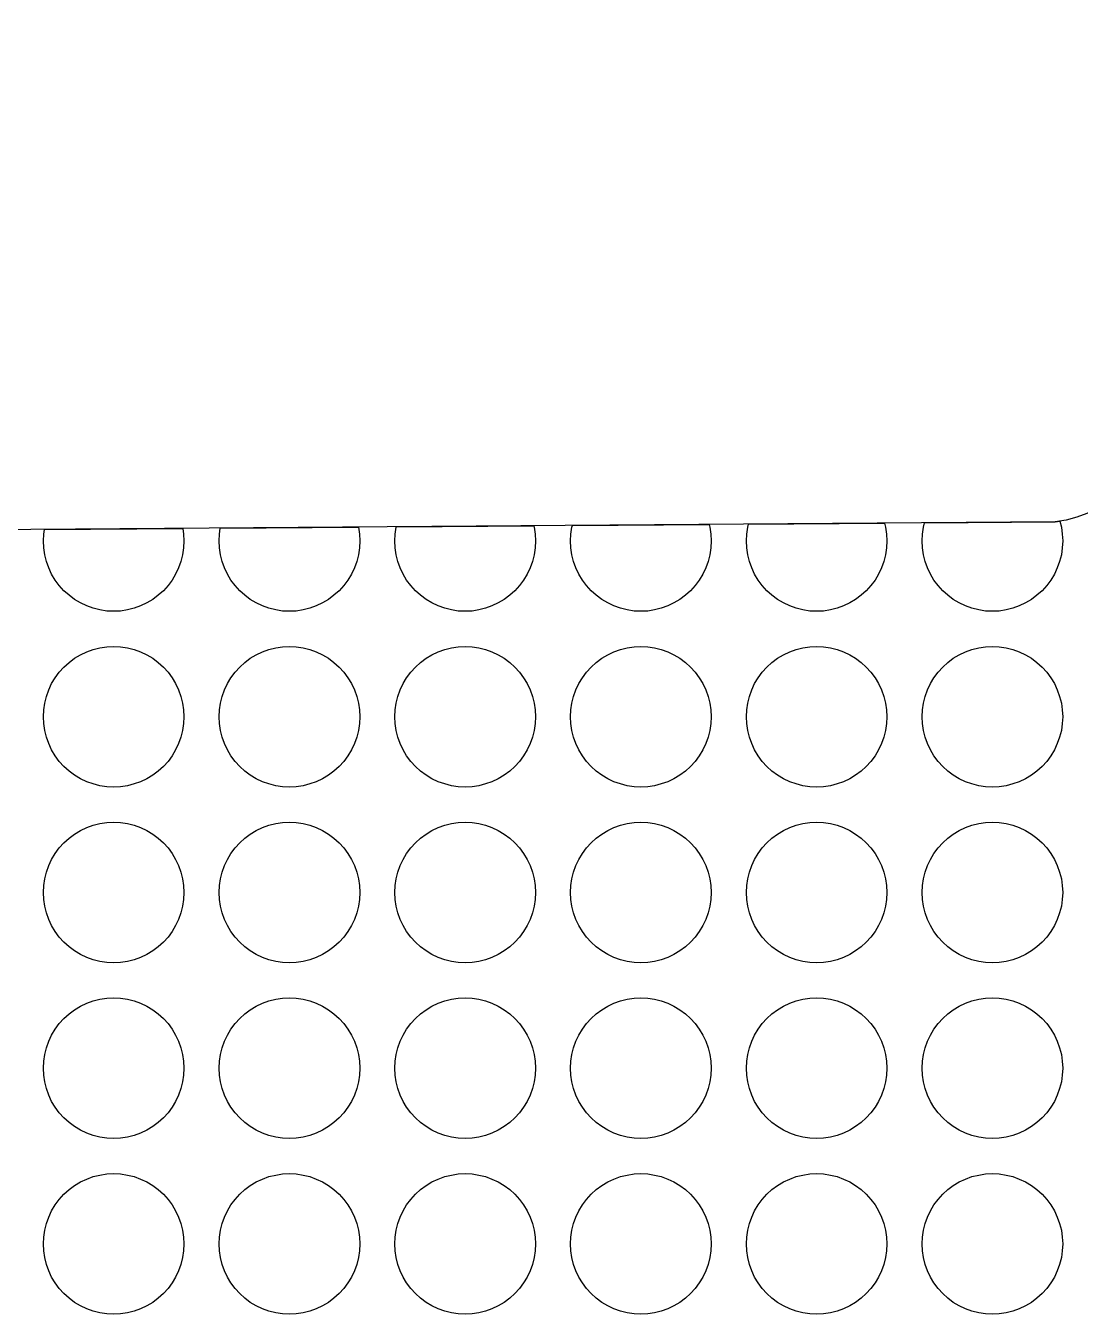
# Model space of a CAD drawing. Header units: millimetres. Extents: x -41 to 93, y -13 to 82.
# Drawn here: x 25.57 to 40.57, y 63.7 to 82.03 of the extents above; entities that cross this region are included whole.
import ezdxf

# ---------------------------------------------------------------- set-up
doc = ezdxf.new("R2010")
doc.units = ezdxf.units.MM
doc.layers.add('background', color=7, linetype='Continuous')
doc.layers.add('outline_2', color=3, linetype='Continuous')

msp = doc.modelspace()

# ---------------------------------------------------------------- linework, layer by layer
at = {"layer": 'background'}
for points in [[(40.211, 74.971), (40.277, 74.981), (40.3, 74.893), (40.314, 74.796), (40.319, 74.698), (40.314, 74.6), (40.3, 74.503), (40.276, 74.407), (40.243, 74.315), (40.201, 74.226), (40.15, 74.142), (40.092, 74.063), (40.026, 73.991), (39.953, 73.925), (39.874, 73.866), (39.79, 73.816), (39.701, 73.774), (39.609, 73.741), (39.514, 73.717), (39.417, 73.702), (39.319, 73.698), (39.221, 73.702), (39.124, 73.717), (39.028, 73.741), (38.936, 73.774), (38.847, 73.816), (38.763, 73.866), (38.684, 73.925), (38.612, 73.991), (38.546, 74.063), (38.487, 74.142), (38.437, 74.226), (38.395, 74.315), (38.362, 74.407), (38.338, 74.503), (38.324, 74.6), (38.319, 74.698), (38.324, 74.796), (38.338, 74.893), (38.354, 74.956)], [(27.802, 74.876), (27.814, 74.796), (27.819, 74.698), (27.814, 74.6), (27.8, 74.503), (27.776, 74.407), (27.743, 74.315), (27.701, 74.226), (27.65, 74.142), (27.592, 74.063), (27.526, 73.991), (27.453, 73.925), (27.374, 73.866), (27.29, 73.816), (27.201, 73.774), (27.109, 73.741), (27.014, 73.717), (26.917, 73.702), (26.819, 73.698), (26.721, 73.702), (26.624, 73.717), (26.528, 73.741), (26.436, 73.774), (26.347, 73.816), (26.263, 73.866), (26.184, 73.925), (26.112, 73.991), (26.046, 74.063), (25.987, 74.142), (25.937, 74.226), (25.895, 74.315), (25.862, 74.407), (25.838, 74.503), (25.824, 74.6), (25.819, 74.698), (25.824, 74.796), (25.833, 74.861)], [(30.299, 74.895), (30.3, 74.893), (30.314, 74.796), (30.319, 74.698), (30.314, 74.6), (30.3, 74.503), (30.276, 74.407), (30.243, 74.315), (30.201, 74.226), (30.15, 74.142), (30.092, 74.063), (30.026, 73.991), (29.953, 73.925), (29.874, 73.866), (29.79, 73.816), (29.701, 73.774), (29.609, 73.741), (29.514, 73.717), (29.417, 73.702), (29.319, 73.698), (29.221, 73.702), (29.124, 73.717), (29.028, 73.741), (28.936, 73.774), (28.847, 73.816), (28.763, 73.866), (28.684, 73.925), (28.612, 73.991), (28.546, 74.063), (28.487, 74.142), (28.437, 74.226), (28.395, 74.315), (28.362, 74.407), (28.338, 74.503), (28.324, 74.6), (28.319, 74.698), (28.324, 74.796), (28.336, 74.88)], [(32.794, 74.914), (32.8, 74.893), (32.814, 74.796), (32.819, 74.698), (32.814, 74.6), (32.8, 74.503), (32.776, 74.407), (32.743, 74.315), (32.701, 74.226), (32.65, 74.142), (32.592, 74.063), (32.526, 73.991), (32.453, 73.925), (32.374, 73.866), (32.29, 73.816), (32.201, 73.774), (32.109, 73.741), (32.014, 73.717), (31.917, 73.702), (31.819, 73.698), (31.721, 73.702), (31.624, 73.717), (31.528, 73.741), (31.436, 73.774), (31.347, 73.816), (31.263, 73.866), (31.184, 73.925), (31.112, 73.991), (31.046, 74.063), (30.987, 74.142), (30.937, 74.226), (30.895, 74.315), (30.862, 74.407), (30.838, 74.503), (30.824, 74.6), (30.819, 74.698), (30.824, 74.796), (30.838, 74.893), (30.84, 74.899)], [(35.289, 74.933), (35.3, 74.893), (35.314, 74.796), (35.319, 74.698), (35.314, 74.6), (35.3, 74.503), (35.276, 74.407), (35.243, 74.315), (35.201, 74.226), (35.15, 74.142), (35.092, 74.063), (35.026, 73.991), (34.953, 73.925), (34.874, 73.866), (34.79, 73.816), (34.701, 73.774), (34.609, 73.741), (34.514, 73.717), (34.417, 73.702), (34.319, 73.698), (34.221, 73.702), (34.124, 73.717), (34.028, 73.741), (33.936, 73.774), (33.847, 73.816), (33.763, 73.866), (33.684, 73.925), (33.612, 73.991), (33.546, 74.063), (33.487, 74.142), (33.437, 74.226), (33.395, 74.315), (33.362, 74.407), (33.338, 74.503), (33.324, 74.6), (33.319, 74.698), (33.324, 74.796), (33.338, 74.893), (33.344, 74.918)], [(37.785, 74.952), (37.8, 74.893), (37.814, 74.796), (37.819, 74.698), (37.814, 74.6), (37.8, 74.503), (37.776, 74.407), (37.743, 74.315), (37.701, 74.226), (37.65, 74.142), (37.592, 74.063), (37.526, 73.991), (37.453, 73.925), (37.374, 73.866), (37.29, 73.816), (37.201, 73.774), (37.109, 73.741), (37.014, 73.717), (36.917, 73.702), (36.819, 73.698), (36.721, 73.702), (36.624, 73.717), (36.528, 73.741), (36.436, 73.774), (36.347, 73.816), (36.263, 73.866), (36.184, 73.925), (36.112, 73.991), (36.046, 74.063), (35.987, 74.142), (35.937, 74.226), (35.895, 74.315), (35.862, 74.407), (35.838, 74.503), (35.824, 74.6), (35.819, 74.698), (35.824, 74.796), (35.838, 74.893), (35.849, 74.937)], [(27.819, 72.198), (27.814, 72.1), (27.8, 72.003), (27.776, 71.907), (27.743, 71.815), (27.701, 71.726), (27.65, 71.642), (27.592, 71.563), (27.526, 71.491), (27.453, 71.425), (27.374, 71.366), (27.29, 71.316), (27.201, 71.274), (27.109, 71.241), (27.014, 71.217), (26.917, 71.202), (26.819, 71.198), (26.721, 71.202), (26.624, 71.217), (26.528, 71.241), (26.436, 71.274), (26.347, 71.316), (26.263, 71.366), (26.184, 71.425), (26.112, 71.491), (26.046, 71.563), (25.987, 71.642), (25.937, 71.726), (25.895, 71.815), (25.862, 71.907), (25.838, 72.003), (25.824, 72.1), (25.819, 72.198), (25.824, 72.296), (25.838, 72.393), (25.862, 72.488), (25.895, 72.58), (25.937, 72.669), (25.987, 72.753), (26.046, 72.832), (26.112, 72.905), (26.184, 72.971), (26.263, 73.029), (26.347, 73.08), (26.436, 73.121), (26.528, 73.155), (26.624, 73.178), (26.721, 73.193), (26.819, 73.198), (26.917, 73.193), (27.014, 73.178), (27.109, 73.155), (27.201, 73.121), (27.29, 73.08), (27.374, 73.029), (27.453, 72.971), (27.526, 72.905), (27.592, 72.832), (27.65, 72.753), (27.701, 72.669), (27.743, 72.58), (27.776, 72.488), (27.8, 72.393), (27.814, 72.296)], [(30.319, 72.198), (30.314, 72.1), (30.3, 72.003), (30.276, 71.907), (30.243, 71.815), (30.201, 71.726), (30.15, 71.642), (30.092, 71.563), (30.026, 71.491), (29.953, 71.425), (29.874, 71.366), (29.79, 71.316), (29.701, 71.274), (29.609, 71.241), (29.514, 71.217), (29.417, 71.202), (29.319, 71.198), (29.221, 71.202), (29.124, 71.217), (29.028, 71.241), (28.936, 71.274), (28.847, 71.316), (28.763, 71.366), (28.684, 71.425), (28.612, 71.491), (28.546, 71.563), (28.487, 71.642), (28.437, 71.726), (28.395, 71.815), (28.362, 71.907), (28.338, 72.003), (28.324, 72.1), (28.319, 72.198), (28.324, 72.296), (28.338, 72.393), (28.362, 72.488), (28.395, 72.58), (28.437, 72.669), (28.487, 72.753), (28.546, 72.832), (28.612, 72.905), (28.684, 72.971), (28.763, 73.029), (28.847, 73.08), (28.936, 73.121), (29.028, 73.155), (29.124, 73.178), (29.221, 73.193), (29.319, 73.198), (29.417, 73.193), (29.514, 73.178), (29.609, 73.155), (29.701, 73.121), (29.79, 73.08), (29.874, 73.029), (29.953, 72.971), (30.026, 72.905), (30.092, 72.832), (30.15, 72.753), (30.201, 72.669), (30.243, 72.58), (30.276, 72.488), (30.3, 72.393), (30.314, 72.296)], [(32.819, 72.198), (32.814, 72.1), (32.8, 72.003), (32.776, 71.907), (32.743, 71.815), (32.701, 71.726), (32.65, 71.642), (32.592, 71.563), (32.526, 71.491), (32.453, 71.425), (32.374, 71.366), (32.29, 71.316), (32.201, 71.274), (32.109, 71.241), (32.014, 71.217), (31.917, 71.202), (31.819, 71.198), (31.721, 71.202), (31.624, 71.217), (31.528, 71.241), (31.436, 71.274), (31.347, 71.316), (31.263, 71.366), (31.184, 71.425), (31.112, 71.491), (31.046, 71.563), (30.987, 71.642), (30.937, 71.726), (30.895, 71.815), (30.862, 71.907), (30.838, 72.003), (30.824, 72.1), (30.819, 72.198), (30.824, 72.296), (30.838, 72.393), (30.862, 72.488), (30.895, 72.58), (30.937, 72.669), (30.987, 72.753), (31.046, 72.832), (31.112, 72.905), (31.184, 72.971), (31.263, 73.029), (31.347, 73.08), (31.436, 73.121), (31.528, 73.155), (31.624, 73.178), (31.721, 73.193), (31.819, 73.198), (31.917, 73.193), (32.014, 73.178), (32.109, 73.155), (32.201, 73.121), (32.29, 73.08), (32.374, 73.029), (32.453, 72.971), (32.526, 72.905), (32.592, 72.832), (32.65, 72.753), (32.701, 72.669), (32.743, 72.58), (32.776, 72.488), (32.8, 72.393), (32.814, 72.296)], [(35.319, 72.198), (35.314, 72.1), (35.3, 72.003), (35.276, 71.907), (35.243, 71.815), (35.201, 71.726), (35.15, 71.642), (35.092, 71.563), (35.026, 71.491), (34.953, 71.425), (34.874, 71.366), (34.79, 71.316), (34.701, 71.274), (34.609, 71.241), (34.514, 71.217), (34.417, 71.202), (34.319, 71.198), (34.221, 71.202), (34.124, 71.217), (34.028, 71.241), (33.936, 71.274), (33.847, 71.316), (33.763, 71.366), (33.684, 71.425), (33.612, 71.491), (33.546, 71.563), (33.487, 71.642), (33.437, 71.726), (33.395, 71.815), (33.362, 71.907), (33.338, 72.003), (33.324, 72.1), (33.319, 72.198), (33.324, 72.296), (33.338, 72.393), (33.362, 72.488), (33.395, 72.58), (33.437, 72.669), (33.487, 72.753), (33.546, 72.832), (33.612, 72.905), (33.684, 72.971), (33.763, 73.029), (33.847, 73.08), (33.936, 73.121), (34.028, 73.155), (34.124, 73.178), (34.221, 73.193), (34.319, 73.198), (34.417, 73.193), (34.514, 73.178), (34.609, 73.155), (34.701, 73.121), (34.79, 73.08), (34.874, 73.029), (34.953, 72.971), (35.026, 72.905), (35.092, 72.832), (35.15, 72.753), (35.201, 72.669), (35.243, 72.58), (35.276, 72.488), (35.3, 72.393), (35.314, 72.296)], [(37.819, 72.198), (37.814, 72.1), (37.8, 72.003), (37.776, 71.907), (37.743, 71.815), (37.701, 71.726), (37.65, 71.642), (37.592, 71.563), (37.526, 71.491), (37.453, 71.425), (37.374, 71.366), (37.29, 71.316), (37.201, 71.274), (37.109, 71.241), (37.014, 71.217), (36.917, 71.202), (36.819, 71.198), (36.721, 71.202), (36.624, 71.217), (36.528, 71.241), (36.436, 71.274), (36.347, 71.316), (36.263, 71.366), (36.184, 71.425), (36.112, 71.491), (36.046, 71.563), (35.987, 71.642), (35.937, 71.726), (35.895, 71.815), (35.862, 71.907), (35.838, 72.003), (35.824, 72.1), (35.819, 72.198), (35.824, 72.296), (35.838, 72.393), (35.862, 72.488), (35.895, 72.58), (35.937, 72.669), (35.987, 72.753), (36.046, 72.832), (36.112, 72.905), (36.184, 72.971), (36.263, 73.029), (36.347, 73.08), (36.436, 73.121), (36.528, 73.155), (36.624, 73.178), (36.721, 73.193), (36.819, 73.198), (36.917, 73.193), (37.014, 73.178), (37.109, 73.155), (37.201, 73.121), (37.29, 73.08), (37.374, 73.029), (37.453, 72.971), (37.526, 72.905), (37.592, 72.832), (37.65, 72.753), (37.701, 72.669), (37.743, 72.58), (37.776, 72.488), (37.8, 72.393), (37.814, 72.296)], [(40.319, 72.198), (40.314, 72.1), (40.3, 72.003), (40.276, 71.907), (40.243, 71.815), (40.201, 71.726), (40.15, 71.642), (40.092, 71.563), (40.026, 71.491), (39.953, 71.425), (39.874, 71.366), (39.79, 71.316), (39.701, 71.274), (39.609, 71.241), (39.514, 71.217), (39.417, 71.202), (39.319, 71.198), (39.221, 71.202), (39.124, 71.217), (39.028, 71.241), (38.936, 71.274), (38.847, 71.316), (38.763, 71.366), (38.684, 71.425), (38.612, 71.491), (38.546, 71.563), (38.487, 71.642), (38.437, 71.726), (38.395, 71.815), (38.362, 71.907), (38.338, 72.003), (38.324, 72.1), (38.319, 72.198), (38.324, 72.296), (38.338, 72.393), (38.362, 72.488), (38.395, 72.58), (38.437, 72.669), (38.487, 72.753), (38.546, 72.832), (38.612, 72.905), (38.684, 72.971), (38.763, 73.029), (38.847, 73.08), (38.936, 73.121), (39.028, 73.155), (39.124, 73.178), (39.221, 73.193), (39.319, 73.198), (39.417, 73.193), (39.514, 73.178), (39.609, 73.155), (39.701, 73.121), (39.79, 73.08), (39.874, 73.029), (39.953, 72.971), (40.026, 72.905), (40.092, 72.832), (40.15, 72.753), (40.201, 72.669), (40.243, 72.58), (40.276, 72.488), (40.3, 72.393), (40.314, 72.296)], [(27.819, 69.698), (27.814, 69.6), (27.8, 69.503), (27.776, 69.407), (27.743, 69.315), (27.701, 69.226), (27.65, 69.142), (27.592, 69.063), (27.526, 68.991), (27.453, 68.925), (27.374, 68.866), (27.29, 68.816), (27.201, 68.774), (27.109, 68.741), (27.014, 68.717), (26.917, 68.702), (26.819, 68.698), (26.721, 68.702), (26.624, 68.717), (26.528, 68.741), (26.436, 68.774), (26.347, 68.816), (26.263, 68.866), (26.184, 68.925), (26.112, 68.991), (26.046, 69.063), (25.987, 69.142), (25.937, 69.226), (25.895, 69.315), (25.862, 69.407), (25.838, 69.503), (25.824, 69.6), (25.819, 69.698), (25.824, 69.796), (25.838, 69.893), (25.862, 69.988), (25.895, 70.08), (25.937, 70.169), (25.987, 70.253), (26.046, 70.332), (26.112, 70.405), (26.184, 70.471), (26.263, 70.529), (26.347, 70.58), (26.436, 70.621), (26.528, 70.655), (26.624, 70.678), (26.721, 70.693), (26.819, 70.698), (26.917, 70.693), (27.014, 70.678), (27.109, 70.655), (27.201, 70.621), (27.29, 70.58), (27.374, 70.529), (27.453, 70.471), (27.526, 70.405), (27.592, 70.332), (27.65, 70.253), (27.701, 70.169), (27.743, 70.08), (27.776, 69.988), (27.8, 69.893), (27.814, 69.796)], [(30.319, 69.698), (30.314, 69.6), (30.3, 69.503), (30.276, 69.407), (30.243, 69.315), (30.201, 69.226), (30.15, 69.142), (30.092, 69.063), (30.026, 68.991), (29.953, 68.925), (29.874, 68.866), (29.79, 68.816), (29.701, 68.774), (29.609, 68.741), (29.514, 68.717), (29.417, 68.702), (29.319, 68.698), (29.221, 68.702), (29.124, 68.717), (29.028, 68.741), (28.936, 68.774), (28.847, 68.816), (28.763, 68.866), (28.684, 68.925), (28.612, 68.991), (28.546, 69.063), (28.487, 69.142), (28.437, 69.226), (28.395, 69.315), (28.362, 69.407), (28.338, 69.503), (28.324, 69.6), (28.319, 69.698), (28.324, 69.796), (28.338, 69.893), (28.362, 69.988), (28.395, 70.08), (28.437, 70.169), (28.487, 70.253), (28.546, 70.332), (28.612, 70.405), (28.684, 70.471), (28.763, 70.529), (28.847, 70.58), (28.936, 70.621), (29.028, 70.655), (29.124, 70.678), (29.221, 70.693), (29.319, 70.698), (29.417, 70.693), (29.514, 70.678), (29.609, 70.655), (29.701, 70.621), (29.79, 70.58), (29.874, 70.529), (29.953, 70.471), (30.026, 70.405), (30.092, 70.332), (30.15, 70.253), (30.201, 70.169), (30.243, 70.08), (30.276, 69.988), (30.3, 69.893), (30.314, 69.796)], [(32.819, 69.698), (32.814, 69.6), (32.8, 69.503), (32.776, 69.407), (32.743, 69.315), (32.701, 69.226), (32.65, 69.142), (32.592, 69.063), (32.526, 68.991), (32.453, 68.925), (32.374, 68.866), (32.29, 68.816), (32.201, 68.774), (32.109, 68.741), (32.014, 68.717), (31.917, 68.702), (31.819, 68.698), (31.721, 68.702), (31.624, 68.717), (31.528, 68.741), (31.436, 68.774), (31.347, 68.816), (31.263, 68.866), (31.184, 68.925), (31.112, 68.991), (31.046, 69.063), (30.987, 69.142), (30.937, 69.226), (30.895, 69.315), (30.862, 69.407), (30.838, 69.503), (30.824, 69.6), (30.819, 69.698), (30.824, 69.796), (30.838, 69.893), (30.862, 69.988), (30.895, 70.08), (30.937, 70.169), (30.987, 70.253), (31.046, 70.332), (31.112, 70.405), (31.184, 70.471), (31.263, 70.529), (31.347, 70.58), (31.436, 70.621), (31.528, 70.655), (31.624, 70.678), (31.721, 70.693), (31.819, 70.698), (31.917, 70.693), (32.014, 70.678), (32.109, 70.655), (32.201, 70.621), (32.29, 70.58), (32.374, 70.529), (32.453, 70.471), (32.526, 70.405), (32.592, 70.332), (32.65, 70.253), (32.701, 70.169), (32.743, 70.08), (32.776, 69.988), (32.8, 69.893), (32.814, 69.796)], [(35.319, 69.698), (35.314, 69.6), (35.3, 69.503), (35.276, 69.407), (35.243, 69.315), (35.201, 69.226), (35.15, 69.142), (35.092, 69.063), (35.026, 68.991), (34.953, 68.925), (34.874, 68.866), (34.79, 68.816), (34.701, 68.774), (34.609, 68.741), (34.514, 68.717), (34.417, 68.702), (34.319, 68.698), (34.221, 68.702), (34.124, 68.717), (34.028, 68.741), (33.936, 68.774), (33.847, 68.816), (33.763, 68.866), (33.684, 68.925), (33.612, 68.991), (33.546, 69.063), (33.487, 69.142), (33.437, 69.226), (33.395, 69.315), (33.362, 69.407), (33.338, 69.503), (33.324, 69.6), (33.319, 69.698), (33.324, 69.796), (33.338, 69.893), (33.362, 69.988), (33.395, 70.08), (33.437, 70.169), (33.487, 70.253), (33.546, 70.332), (33.612, 70.405), (33.684, 70.471), (33.763, 70.529), (33.847, 70.58), (33.936, 70.621), (34.028, 70.655), (34.124, 70.678), (34.221, 70.693), (34.319, 70.698), (34.417, 70.693), (34.514, 70.678), (34.609, 70.655), (34.701, 70.621), (34.79, 70.58), (34.874, 70.529), (34.953, 70.471), (35.026, 70.405), (35.092, 70.332), (35.15, 70.253), (35.201, 70.169), (35.243, 70.08), (35.276, 69.988), (35.3, 69.893), (35.314, 69.796)], [(37.819, 69.698), (37.814, 69.6), (37.8, 69.503), (37.776, 69.407), (37.743, 69.315), (37.701, 69.226), (37.65, 69.142), (37.592, 69.063), (37.526, 68.991), (37.453, 68.925), (37.374, 68.866), (37.29, 68.816), (37.201, 68.774), (37.109, 68.741), (37.014, 68.717), (36.917, 68.702), (36.819, 68.698), (36.721, 68.702), (36.624, 68.717), (36.528, 68.741), (36.436, 68.774), (36.347, 68.816), (36.263, 68.866), (36.184, 68.925), (36.112, 68.991), (36.046, 69.063), (35.987, 69.142), (35.937, 69.226), (35.895, 69.315), (35.862, 69.407), (35.838, 69.503), (35.824, 69.6), (35.819, 69.698), (35.824, 69.796), (35.838, 69.893), (35.862, 69.988), (35.895, 70.08), (35.937, 70.169), (35.987, 70.253), (36.046, 70.332), (36.112, 70.405), (36.184, 70.471), (36.263, 70.529), (36.347, 70.58), (36.436, 70.621), (36.528, 70.655), (36.624, 70.678), (36.721, 70.693), (36.819, 70.698), (36.917, 70.693), (37.014, 70.678), (37.109, 70.655), (37.201, 70.621), (37.29, 70.58), (37.374, 70.529), (37.453, 70.471), (37.526, 70.405), (37.592, 70.332), (37.65, 70.253), (37.701, 70.169), (37.743, 70.08), (37.776, 69.988), (37.8, 69.893), (37.814, 69.796)], [(40.319, 69.698), (40.314, 69.6), (40.3, 69.503), (40.276, 69.407), (40.243, 69.315), (40.201, 69.226), (40.15, 69.142), (40.092, 69.063), (40.026, 68.991), (39.953, 68.925), (39.874, 68.866), (39.79, 68.816), (39.701, 68.774), (39.609, 68.741), (39.514, 68.717), (39.417, 68.702), (39.319, 68.698), (39.221, 68.702), (39.124, 68.717), (39.028, 68.741), (38.936, 68.774), (38.847, 68.816), (38.763, 68.866), (38.684, 68.925), (38.612, 68.991), (38.546, 69.063), (38.487, 69.142), (38.437, 69.226), (38.395, 69.315), (38.362, 69.407), (38.338, 69.503), (38.324, 69.6), (38.319, 69.698), (38.324, 69.796), (38.338, 69.893), (38.362, 69.988), (38.395, 70.08), (38.437, 70.169), (38.487, 70.253), (38.546, 70.332), (38.612, 70.405), (38.684, 70.471), (38.763, 70.529), (38.847, 70.58), (38.936, 70.621), (39.028, 70.655), (39.124, 70.678), (39.221, 70.693), (39.319, 70.698), (39.417, 70.693), (39.514, 70.678), (39.609, 70.655), (39.701, 70.621), (39.79, 70.58), (39.874, 70.529), (39.953, 70.471), (40.026, 70.405), (40.092, 70.332), (40.15, 70.253), (40.201, 70.169), (40.243, 70.08), (40.276, 69.988), (40.3, 69.893), (40.314, 69.796)], [(27.819, 67.198), (27.814, 67.1), (27.8, 67.003), (27.776, 66.907), (27.743, 66.815), (27.701, 66.726), (27.65, 66.642), (27.592, 66.563), (27.526, 66.491), (27.453, 66.425), (27.374, 66.366), (27.29, 66.316), (27.201, 66.274), (27.109, 66.241), (27.014, 66.217), (26.917, 66.202), (26.819, 66.198), (26.721, 66.202), (26.624, 66.217), (26.528, 66.241), (26.436, 66.274), (26.347, 66.316), (26.263, 66.366), (26.184, 66.425), (26.112, 66.491), (26.046, 66.563), (25.987, 66.642), (25.937, 66.726), (25.895, 66.815), (25.862, 66.907), (25.838, 67.003), (25.824, 67.1), (25.819, 67.198), (25.824, 67.296), (25.838, 67.393), (25.862, 67.488), (25.895, 67.58), (25.937, 67.669), (25.987, 67.753), (26.046, 67.832), (26.112, 67.905), (26.184, 67.971), (26.263, 68.029), (26.347, 68.08), (26.436, 68.121), (26.528, 68.155), (26.624, 68.178), (26.721, 68.193), (26.819, 68.198), (26.917, 68.193), (27.014, 68.178), (27.109, 68.155), (27.201, 68.121), (27.29, 68.08), (27.374, 68.029), (27.453, 67.971), (27.526, 67.905), (27.592, 67.832), (27.65, 67.753), (27.701, 67.669), (27.743, 67.58), (27.776, 67.488), (27.8, 67.393), (27.814, 67.296)], [(30.319, 67.198), (30.314, 67.1), (30.3, 67.003), (30.276, 66.907), (30.243, 66.815), (30.201, 66.726), (30.15, 66.642), (30.092, 66.563), (30.026, 66.491), (29.953, 66.425), (29.874, 66.366), (29.79, 66.316), (29.701, 66.274), (29.609, 66.241), (29.514, 66.217), (29.417, 66.202), (29.319, 66.198), (29.221, 66.202), (29.124, 66.217), (29.028, 66.241), (28.936, 66.274), (28.847, 66.316), (28.763, 66.366), (28.684, 66.425), (28.612, 66.491), (28.546, 66.563), (28.487, 66.642), (28.437, 66.726), (28.395, 66.815), (28.362, 66.907), (28.338, 67.003), (28.324, 67.1), (28.319, 67.198), (28.324, 67.296), (28.338, 67.393), (28.362, 67.488), (28.395, 67.58), (28.437, 67.669), (28.487, 67.753), (28.546, 67.832), (28.612, 67.905), (28.684, 67.971), (28.763, 68.029), (28.847, 68.08), (28.936, 68.121), (29.028, 68.155), (29.124, 68.178), (29.221, 68.193), (29.319, 68.198), (29.417, 68.193), (29.514, 68.178), (29.609, 68.155), (29.701, 68.121), (29.79, 68.08), (29.874, 68.029), (29.953, 67.971), (30.026, 67.905), (30.092, 67.832), (30.15, 67.753), (30.201, 67.669), (30.243, 67.58), (30.276, 67.488), (30.3, 67.393), (30.314, 67.296)], [(32.819, 67.198), (32.814, 67.1), (32.8, 67.003), (32.776, 66.907), (32.743, 66.815), (32.701, 66.726), (32.65, 66.642), (32.592, 66.563), (32.526, 66.491), (32.453, 66.425), (32.374, 66.366), (32.29, 66.316), (32.201, 66.274), (32.109, 66.241), (32.014, 66.217), (31.917, 66.202), (31.819, 66.198), (31.721, 66.202), (31.624, 66.217), (31.528, 66.241), (31.436, 66.274), (31.347, 66.316), (31.263, 66.366), (31.184, 66.425), (31.112, 66.491), (31.046, 66.563), (30.987, 66.642), (30.937, 66.726), (30.895, 66.815), (30.862, 66.907), (30.838, 67.003), (30.824, 67.1), (30.819, 67.198), (30.824, 67.296), (30.838, 67.393), (30.862, 67.488), (30.895, 67.58), (30.937, 67.669), (30.987, 67.753), (31.046, 67.832), (31.112, 67.905), (31.184, 67.971), (31.263, 68.029), (31.347, 68.08), (31.436, 68.121), (31.528, 68.155), (31.624, 68.178), (31.721, 68.193), (31.819, 68.198), (31.917, 68.193), (32.014, 68.178), (32.109, 68.155), (32.201, 68.121), (32.29, 68.08), (32.374, 68.029), (32.453, 67.971), (32.526, 67.905), (32.592, 67.832), (32.65, 67.753), (32.701, 67.669), (32.743, 67.58), (32.776, 67.488), (32.8, 67.393), (32.814, 67.296)], [(35.319, 67.198), (35.314, 67.1), (35.3, 67.003), (35.276, 66.907), (35.243, 66.815), (35.201, 66.726), (35.15, 66.642), (35.092, 66.563), (35.026, 66.491), (34.953, 66.425), (34.874, 66.366), (34.79, 66.316), (34.701, 66.274), (34.609, 66.241), (34.514, 66.217), (34.417, 66.202), (34.319, 66.198), (34.221, 66.202), (34.124, 66.217), (34.028, 66.241), (33.936, 66.274), (33.847, 66.316), (33.763, 66.366), (33.684, 66.425), (33.612, 66.491), (33.546, 66.563), (33.487, 66.642), (33.437, 66.726), (33.395, 66.815), (33.362, 66.907), (33.338, 67.003), (33.324, 67.1), (33.319, 67.198), (33.324, 67.296), (33.338, 67.393), (33.362, 67.488), (33.395, 67.58), (33.437, 67.669), (33.487, 67.753), (33.546, 67.832), (33.612, 67.905), (33.684, 67.971), (33.763, 68.029), (33.847, 68.08), (33.936, 68.121), (34.028, 68.155), (34.124, 68.178), (34.221, 68.193), (34.319, 68.198), (34.417, 68.193), (34.514, 68.178), (34.609, 68.155), (34.701, 68.121), (34.79, 68.08), (34.874, 68.029), (34.953, 67.971), (35.026, 67.905), (35.092, 67.832), (35.15, 67.753), (35.201, 67.669), (35.243, 67.58), (35.276, 67.488), (35.3, 67.393), (35.314, 67.296)], [(37.819, 67.198), (37.814, 67.1), (37.8, 67.003), (37.776, 66.907), (37.743, 66.815), (37.701, 66.726), (37.65, 66.642), (37.592, 66.563), (37.526, 66.491), (37.453, 66.425), (37.374, 66.366), (37.29, 66.316), (37.201, 66.274), (37.109, 66.241), (37.014, 66.217), (36.917, 66.202), (36.819, 66.198), (36.721, 66.202), (36.624, 66.217), (36.528, 66.241), (36.436, 66.274), (36.347, 66.316), (36.263, 66.366), (36.184, 66.425), (36.112, 66.491), (36.046, 66.563), (35.987, 66.642), (35.937, 66.726), (35.895, 66.815), (35.862, 66.907), (35.838, 67.003), (35.824, 67.1), (35.819, 67.198), (35.824, 67.296), (35.838, 67.393), (35.862, 67.488), (35.895, 67.58), (35.937, 67.669), (35.987, 67.753), (36.046, 67.832), (36.112, 67.905), (36.184, 67.971), (36.263, 68.029), (36.347, 68.08), (36.436, 68.121), (36.528, 68.155), (36.624, 68.178), (36.721, 68.193), (36.819, 68.198), (36.917, 68.193), (37.014, 68.178), (37.109, 68.155), (37.201, 68.121), (37.29, 68.08), (37.374, 68.029), (37.453, 67.971), (37.526, 67.905), (37.592, 67.832), (37.65, 67.753), (37.701, 67.669), (37.743, 67.58), (37.776, 67.488), (37.8, 67.393), (37.814, 67.296)], [(40.319, 67.198), (40.314, 67.1), (40.3, 67.003), (40.276, 66.907), (40.243, 66.815), (40.201, 66.726), (40.15, 66.642), (40.092, 66.563), (40.026, 66.491), (39.953, 66.425), (39.874, 66.366), (39.79, 66.316), (39.701, 66.274), (39.609, 66.241), (39.514, 66.217), (39.417, 66.202), (39.319, 66.198), (39.221, 66.202), (39.124, 66.217), (39.028, 66.241), (38.936, 66.274), (38.847, 66.316), (38.763, 66.366), (38.684, 66.425), (38.612, 66.491), (38.546, 66.563), (38.487, 66.642), (38.437, 66.726), (38.395, 66.815), (38.362, 66.907), (38.338, 67.003), (38.324, 67.1), (38.319, 67.198), (38.324, 67.296), (38.338, 67.393), (38.362, 67.488), (38.395, 67.58), (38.437, 67.669), (38.487, 67.753), (38.546, 67.832), (38.612, 67.905), (38.684, 67.971), (38.763, 68.029), (38.847, 68.08), (38.936, 68.121), (39.028, 68.155), (39.124, 68.178), (39.221, 68.193), (39.319, 68.198), (39.417, 68.193), (39.514, 68.178), (39.609, 68.155), (39.701, 68.121), (39.79, 68.08), (39.874, 68.029), (39.953, 67.971), (40.026, 67.905), (40.092, 67.832), (40.15, 67.753), (40.201, 67.669), (40.243, 67.58), (40.276, 67.488), (40.3, 67.393), (40.314, 67.296)], [(27.819, 64.698), (27.814, 64.6), (27.8, 64.503), (27.776, 64.407), (27.743, 64.315), (27.701, 64.226), (27.65, 64.142), (27.592, 64.063), (27.526, 63.991), (27.453, 63.925), (27.374, 63.866), (27.29, 63.816), (27.201, 63.774), (27.109, 63.741), (27.014, 63.717), (26.917, 63.702), (26.819, 63.698), (26.721, 63.702), (26.624, 63.717), (26.528, 63.741), (26.436, 63.774), (26.347, 63.816), (26.263, 63.866), (26.184, 63.925), (26.112, 63.991), (26.046, 64.063), (25.987, 64.142), (25.937, 64.226), (25.895, 64.315), (25.862, 64.407), (25.838, 64.503), (25.824, 64.6), (25.819, 64.698), (25.824, 64.796), (25.838, 64.893), (25.862, 64.988), (25.895, 65.08), (25.937, 65.169), (25.987, 65.253), (26.046, 65.332), (26.112, 65.405), (26.184, 65.471), (26.263, 65.529), (26.347, 65.58), (26.436, 65.621), (26.528, 65.655), (26.624, 65.678), (26.721, 65.693), (26.819, 65.698), (26.917, 65.693), (27.014, 65.678), (27.109, 65.655), (27.201, 65.621), (27.29, 65.58), (27.374, 65.529), (27.453, 65.471), (27.526, 65.405), (27.592, 65.332), (27.65, 65.253), (27.701, 65.169), (27.743, 65.08), (27.776, 64.988), (27.8, 64.893), (27.814, 64.796)], [(30.319, 64.698), (30.314, 64.6), (30.3, 64.503), (30.276, 64.407), (30.243, 64.315), (30.201, 64.226), (30.15, 64.142), (30.092, 64.063), (30.026, 63.991), (29.953, 63.925), (29.874, 63.866), (29.79, 63.816), (29.701, 63.774), (29.609, 63.741), (29.514, 63.717), (29.417, 63.702), (29.319, 63.698), (29.221, 63.702), (29.124, 63.717), (29.028, 63.741), (28.936, 63.774), (28.847, 63.816), (28.763, 63.866), (28.684, 63.925), (28.612, 63.991), (28.546, 64.063), (28.487, 64.142), (28.437, 64.226), (28.395, 64.315), (28.362, 64.407), (28.338, 64.503), (28.324, 64.6), (28.319, 64.698), (28.324, 64.796), (28.338, 64.893), (28.362, 64.988), (28.395, 65.08), (28.437, 65.169), (28.487, 65.253), (28.546, 65.332), (28.612, 65.405), (28.684, 65.471), (28.763, 65.529), (28.847, 65.58), (28.936, 65.621), (29.028, 65.655), (29.124, 65.678), (29.221, 65.693), (29.319, 65.698), (29.417, 65.693), (29.514, 65.678), (29.609, 65.655), (29.701, 65.621), (29.79, 65.58), (29.874, 65.529), (29.953, 65.471), (30.026, 65.405), (30.092, 65.332), (30.15, 65.253), (30.201, 65.169), (30.243, 65.08), (30.276, 64.988), (30.3, 64.893), (30.314, 64.796)], [(32.819, 64.698), (32.814, 64.6), (32.8, 64.503), (32.776, 64.407), (32.743, 64.315), (32.701, 64.226), (32.65, 64.142), (32.592, 64.063), (32.526, 63.991), (32.453, 63.925), (32.374, 63.866), (32.29, 63.816), (32.201, 63.774), (32.109, 63.741), (32.014, 63.717), (31.917, 63.702), (31.819, 63.698), (31.721, 63.702), (31.624, 63.717), (31.528, 63.741), (31.436, 63.774), (31.347, 63.816), (31.263, 63.866), (31.184, 63.925), (31.112, 63.991), (31.046, 64.063), (30.987, 64.142), (30.937, 64.226), (30.895, 64.315), (30.862, 64.407), (30.838, 64.503), (30.824, 64.6), (30.819, 64.698), (30.824, 64.796), (30.838, 64.893), (30.862, 64.988), (30.895, 65.08), (30.937, 65.169), (30.987, 65.253), (31.046, 65.332), (31.112, 65.405), (31.184, 65.471), (31.263, 65.529), (31.347, 65.58), (31.436, 65.621), (31.528, 65.655), (31.624, 65.678), (31.721, 65.693), (31.819, 65.698), (31.917, 65.693), (32.014, 65.678), (32.109, 65.655), (32.201, 65.621), (32.29, 65.58), (32.374, 65.529), (32.453, 65.471), (32.526, 65.405), (32.592, 65.332), (32.65, 65.253), (32.701, 65.169), (32.743, 65.08), (32.776, 64.988), (32.8, 64.893), (32.814, 64.796)], [(35.319, 64.698), (35.314, 64.6), (35.3, 64.503), (35.276, 64.407), (35.243, 64.315), (35.201, 64.226), (35.15, 64.142), (35.092, 64.063), (35.026, 63.991), (34.953, 63.925), (34.874, 63.866), (34.79, 63.816), (34.701, 63.774), (34.609, 63.741), (34.514, 63.717), (34.417, 63.702), (34.319, 63.698), (34.221, 63.702), (34.124, 63.717), (34.028, 63.741), (33.936, 63.774), (33.847, 63.816), (33.763, 63.866), (33.684, 63.925), (33.612, 63.991), (33.546, 64.063), (33.487, 64.142), (33.437, 64.226), (33.395, 64.315), (33.362, 64.407), (33.338, 64.503), (33.324, 64.6), (33.319, 64.698), (33.324, 64.796), (33.338, 64.893), (33.362, 64.988), (33.395, 65.08), (33.437, 65.169), (33.487, 65.253), (33.546, 65.332), (33.612, 65.405), (33.684, 65.471), (33.763, 65.529), (33.847, 65.58), (33.936, 65.621), (34.028, 65.655), (34.124, 65.678), (34.221, 65.693), (34.319, 65.698), (34.417, 65.693), (34.514, 65.678), (34.609, 65.655), (34.701, 65.621), (34.79, 65.58), (34.874, 65.529), (34.953, 65.471), (35.026, 65.405), (35.092, 65.332), (35.15, 65.253), (35.201, 65.169), (35.243, 65.08), (35.276, 64.988), (35.3, 64.893), (35.314, 64.796)], [(37.819, 64.698), (37.814, 64.6), (37.8, 64.503), (37.776, 64.407), (37.743, 64.315), (37.701, 64.226), (37.65, 64.142), (37.592, 64.063), (37.526, 63.991), (37.453, 63.925), (37.374, 63.866), (37.29, 63.816), (37.201, 63.774), (37.109, 63.741), (37.014, 63.717), (36.917, 63.702), (36.819, 63.698), (36.721, 63.702), (36.624, 63.717), (36.528, 63.741), (36.436, 63.774), (36.347, 63.816), (36.263, 63.866), (36.184, 63.925), (36.112, 63.991), (36.046, 64.063), (35.987, 64.142), (35.937, 64.226), (35.895, 64.315), (35.862, 64.407), (35.838, 64.503), (35.824, 64.6), (35.819, 64.698), (35.824, 64.796), (35.838, 64.893), (35.862, 64.988), (35.895, 65.08), (35.937, 65.169), (35.987, 65.253), (36.046, 65.332), (36.112, 65.405), (36.184, 65.471), (36.263, 65.529), (36.347, 65.58), (36.436, 65.621), (36.528, 65.655), (36.624, 65.678), (36.721, 65.693), (36.819, 65.698), (36.917, 65.693), (37.014, 65.678), (37.109, 65.655), (37.201, 65.621), (37.29, 65.58), (37.374, 65.529), (37.453, 65.471), (37.526, 65.405), (37.592, 65.332), (37.65, 65.253), (37.701, 65.169), (37.743, 65.08), (37.776, 64.988), (37.8, 64.893), (37.814, 64.796)], [(40.319, 64.698), (40.314, 64.6), (40.3, 64.503), (40.276, 64.407), (40.243, 64.315), (40.201, 64.226), (40.15, 64.142), (40.092, 64.063), (40.026, 63.991), (39.953, 63.925), (39.874, 63.866), (39.79, 63.816), (39.701, 63.774), (39.609, 63.741), (39.514, 63.717), (39.417, 63.702), (39.319, 63.698), (39.221, 63.702), (39.124, 63.717), (39.028, 63.741), (38.936, 63.774), (38.847, 63.816), (38.763, 63.866), (38.684, 63.925), (38.612, 63.991), (38.546, 64.063), (38.487, 64.142), (38.437, 64.226), (38.395, 64.315), (38.362, 64.407), (38.338, 64.503), (38.324, 64.6), (38.319, 64.698), (38.324, 64.796), (38.338, 64.893), (38.362, 64.988), (38.395, 65.08), (38.437, 65.169), (38.487, 65.253), (38.546, 65.332), (38.612, 65.405), (38.684, 65.471), (38.763, 65.529), (38.847, 65.58), (38.936, 65.621), (39.028, 65.655), (39.124, 65.678), (39.221, 65.693), (39.319, 65.698), (39.417, 65.693), (39.514, 65.678), (39.609, 65.655), (39.701, 65.621), (39.79, 65.58), (39.874, 65.529), (39.953, 65.471), (40.026, 65.405), (40.092, 65.332), (40.15, 65.253), (40.201, 65.169), (40.243, 65.08), (40.276, 64.988), (40.3, 64.893), (40.314, 64.796)]]:
    msp.add_lwpolyline(points, close=True, dxfattribs=at)
at = {"layer": 'outline_2'}
msp.add_lwpolyline([(76.699, 82.01), (41.658, 82.028), (41.623, 76.387), (41.599, 76.23), (41.559, 76.079), (41.506, 75.933), (41.439, 75.795), (41.36, 75.665), (41.268, 75.543), (41.166, 75.43), (41.054, 75.328), (40.933, 75.236), (40.802, 75.156), (40.664, 75.089), (40.519, 75.035), (40.368, 74.995), (40.211, 74.971), (24.368, 74.85)], dxfattribs=at)

doc.saveas('drawing.dxf')
